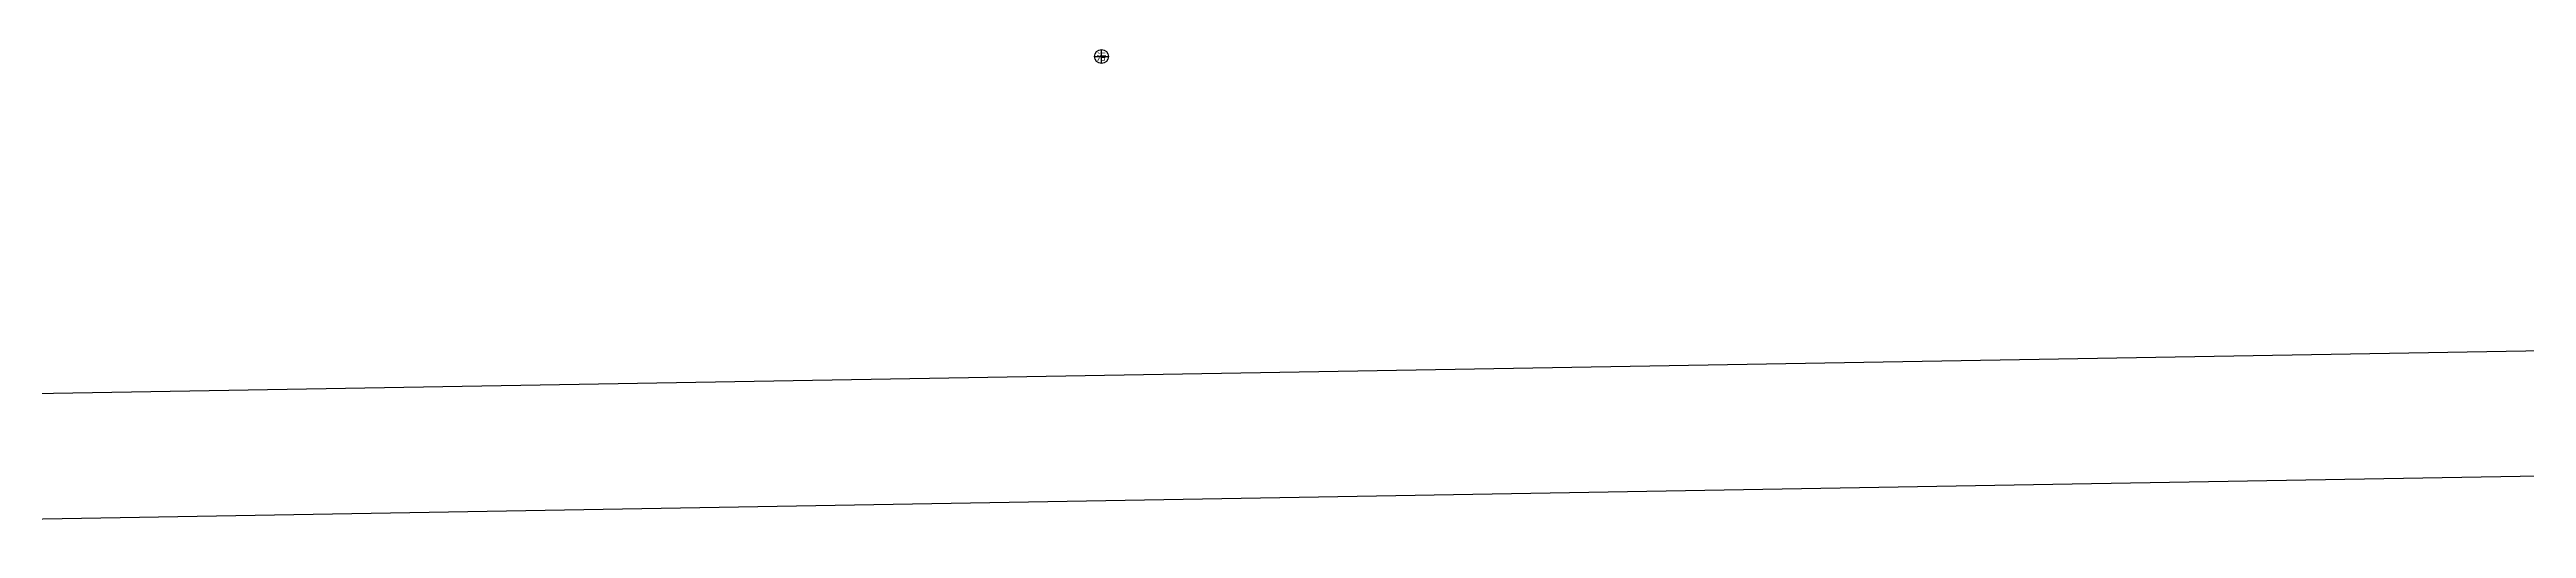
# Model space of a CAD drawing. Extents: x 529262 to 576451, y 2694391 to 2717535.
# Drawn here: x 564894.5 to 565071.8, y 2709854.6 to 2709888.9 of the extents above; entities that cross this region are included whole.
import ezdxf
from ezdxf.enums import TextEntityAlignment as Align
from ezdxf.xclip import XClip

# ---------------------------------------------------------------- set-up
doc = ezdxf.new("R2010")
doc.units = 0
doc.header["$XCLIPFRAME"] = 0
for name, color, linetype in [('COMPONENT', 8, 'Continuous'), ('GXYZ', 8, 'Continuous'), ('PP-COM', 7, 'Continuous'), ('RD-中线', 40, 'Continuous'), ('RD-红线', 7, 'Continuous')]:
    doc.layers.add(name, color=color, linetype=linetype)
doc.styles.add('宋体', font='', dxfattribs={"width": 0.75})
doc.styles.get('宋体').set_extended_font_data('SimSun')

# ---------------------------------------------------------------- blocks, each defined once
blk = doc.blocks.new('A$C19FD0107')
at = {"layer": 'RD-中线', "color": 8, "flags": 128}
for points in [[(-5810.89, 15469.73), (-5958.71, 15467.19)], [(-5958.71, 15467.19), (-6142.76, 15464.03)]]:
    blk.add_lwpolyline(points, dxfattribs=at)
at = {"layer": 'RD-红线', "color": 8, "flags": 128}
blk.add_lwpolyline([(-6124.15, 15473.35), (-5837.07, 15478.28)], dxfattribs=at)
blk = doc.blocks.new('gcbj0102')
for p, q in [((-1, 0), (1, 0)), ((0, -1), (0, 1))]:
    blk.add_line(p, q)
blk.add_circle((0, 0), 1)

msp = doc.modelspace()

# ---------------------------------------------------------------- block references
at = {"layer": 'COMPONENT', "linetype": 'Continuous', "xscale": 0.5, "yscale": 0.5}
msp.add_blockref('gcbj0102', (564969.796, 2709888.409), dxfattribs=at)
at = {"layer": 'PP-COM'}
ref = msp.add_blockref('A$C19FD0107', (570997.993, 2694390.603), dxfattribs=at)
XClip(ref).set_block_clipping_path([(-9366.4383134884, 14428.6043910822), (-3328.4480743363, 17452.7484863754)])

# ---------------------------------------------------------------- texts
at = {"layer": 'GXYZ', "linetype": 'Continuous', "style": '宋体'}
msp.add_text('污', height=0.5, dxfattribs=at).set_placement((564969.797, 2709888.403), align=Align.MIDDLE)

doc.saveas('drawing.dxf')
